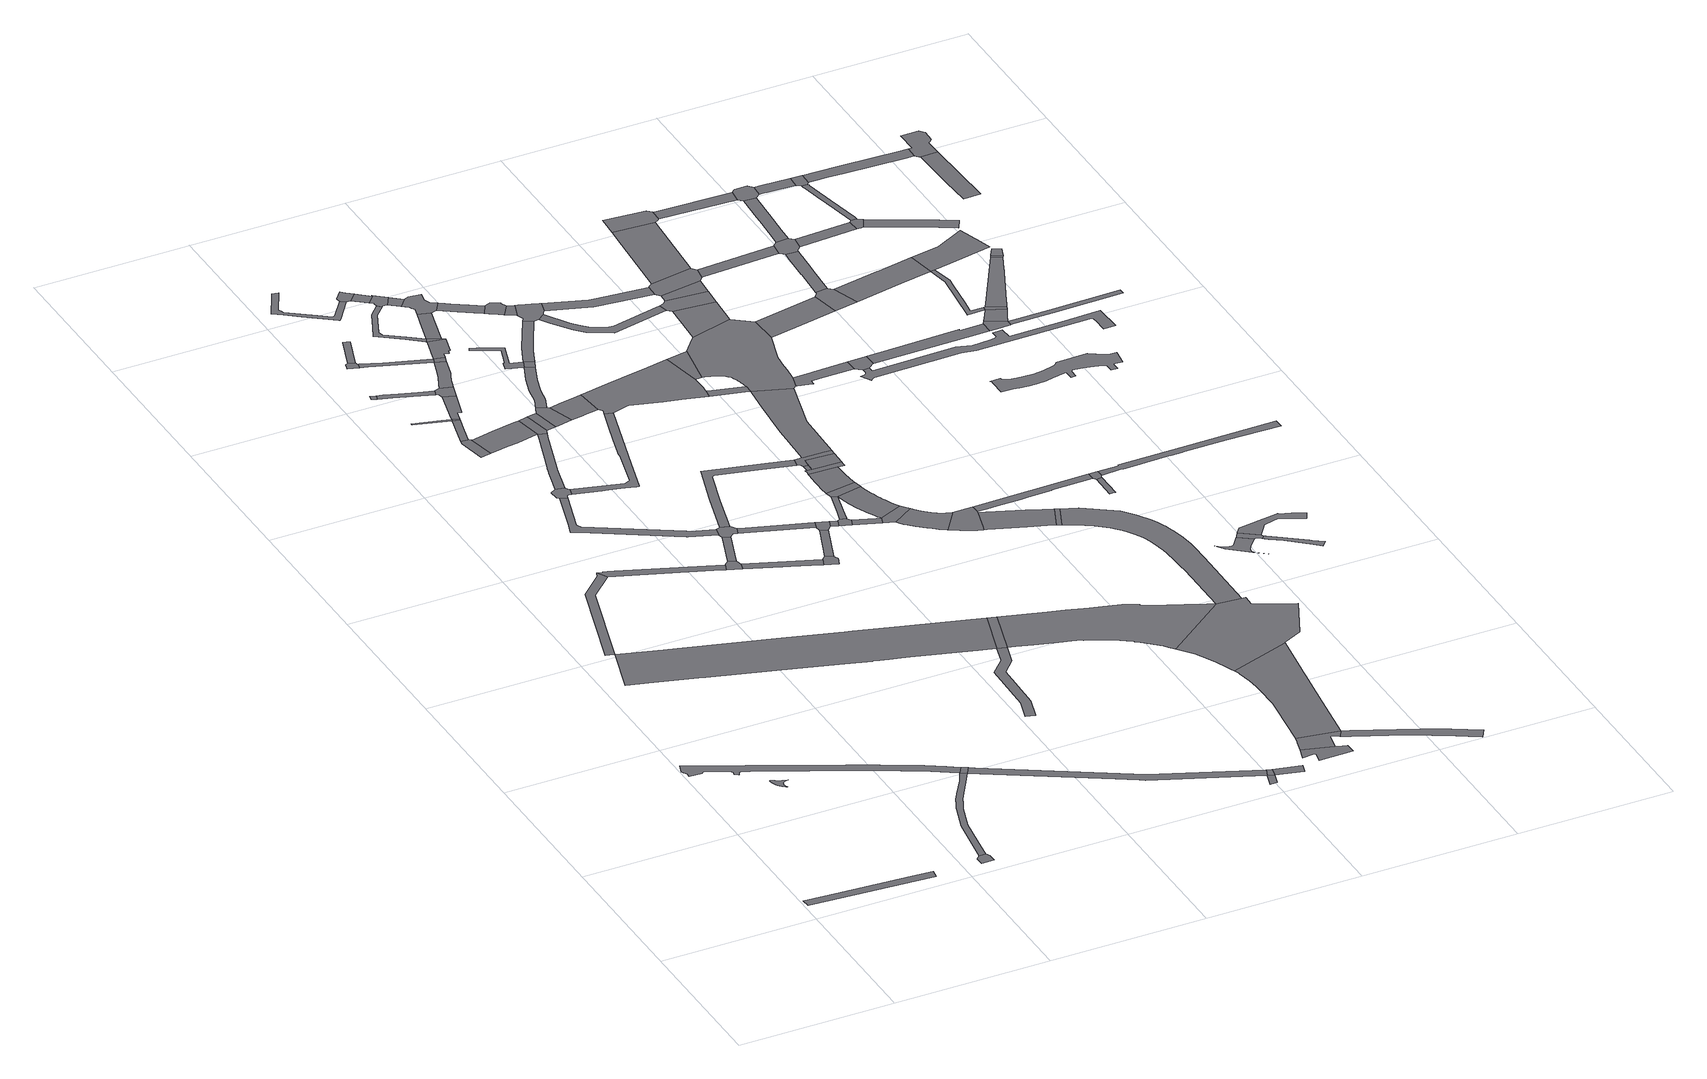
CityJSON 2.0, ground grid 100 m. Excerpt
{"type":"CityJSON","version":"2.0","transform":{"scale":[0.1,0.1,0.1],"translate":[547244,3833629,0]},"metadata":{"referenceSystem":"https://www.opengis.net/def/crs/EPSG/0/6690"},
"CityObjects":{
"road1":{"type":"Road","attributes":{"RoadStructureAttribute.sectionType":"1"},"geometry":[{"type":"MultiSurface","lod":"1","boundaries":[[[0,1,2,3,4,5]]]}]},
"road2":{"type":"Road","geometry":[{"type":"MultiSurface","lod":"1","boundaries":[[[6,7,8,9,10,11,12,13,14,15,16,17,18,19,20,21,22,23,24,25,26,27,28,29,30,31,32,33]]]}]},
"road3":{"type":"Road","attributes":{"RoadStructureAttribute.sectionType":"1"},"geometry":[{"type":"MultiSurface","lod":"1","boundaries":[[[34,35,36,37,38,39,40,41,42,43,44,45,46,47,48,49,50,51,52,53,54,55,56,57,58,59,60,61,62,63,64,65,66,67,68,69,70,71,72]]]}]},
"road4":{"type":"Road","geometry":[{"type":"MultiSurface","lod":"1","boundaries":[[[73,74,75,76,77,78]]]}]},
"road5":{"type":"Road","attributes":{"RoadStructureAttribute.sectionType":"7"},"geometry":[{"type":"MultiSurface","lod":"1","boundaries":[[[79,80,81,82,83,84,85]]]}]},
"road6":{"type":"Road","attributes":{"RoadStructureAttribute.sectionType":"1"},"geometry":[{"type":"MultiSurface","lod":"1","boundaries":[[[71,86,87,88,89,90,91,92,93,94,95,96,73,78,97,98,99,100,101,102,103,104,105]]]}]},
"road7":{"type":"Road","geometry":[{"type":"MultiSurface","lod":"1","boundaries":[[[106,72,71,105,107]]]}]},
"road8":{"type":"Road","attributes":{"RoadStructureAttribute.sectionType":"1"},"geometry":[{"type":"MultiSurface","lod":"1","boundaries":[[[108,109,110,111,112,113,114,115,79,85]]]}]},
"road9":{"type":"Road","attributes":{"function":"3","RoadStructureAttribute.sectionType":"1"},"geometry":[{"type":"MultiSurface","lod":"1","boundaries":[[[116,117,118,119,120,121,122,123,83,124,125,126,127,128,129,130,131,132,133,134,135,136,137,138,139,140,141,142,143,144]]]}]},
"road10":{"type":"Road","geometry":[{"type":"MultiSurface","lod":"1","boundaries":[[[145,146,147,148]]]}]},
"road11":{"type":"Road","geometry":[{"type":"MultiSurface","lod":"1","boundaries":[[[149,150,151,152,153,154,155]]]}]},
"road12":{"type":"Road","geometry":[{"type":"MultiSurface","lod":"1","boundaries":[[[156,157,158,159,160,161]]]}]},
"road13":{"type":"Road","geometry":[{"type":"MultiSurface","lod":"1","boundaries":[[[162,163,164,165,166,167,168,169,170,171,172,173,174,175,176,177]]]}]},
"road14":{"type":"Road","attributes":{"RoadStructureAttribute.sectionType":"1"},"geometry":[{"type":"MultiSurface","lod":"1","boundaries":[[[160,178,179,149,155,180,181,182]]]}]},
"road15":{"type":"Road","geometry":[{"type":"MultiSurface","lod":"1","boundaries":[[[183,184,185,186,187,188]]]}]},
"road16":{"type":"Road","attributes":{"RoadStructureAttribute.sectionType":"1"},"geometry":[{"type":"MultiSurface","lod":"1","boundaries":[[[189,190,191,148,147,192,193,194,195]]]}]},
"road17":{"type":"Road","geometry":[{"type":"MultiSurface","lod":"1","boundaries":[[[161,160,182,196]]]}]},
"road18":{"type":"Road","attributes":{"RoadStructureAttribute.sectionType":"1"},"geometry":[{"type":"MultiSurface","lod":"1","boundaries":[[[167,197,198,199,200,201,202,203,204,205,206,207,208,209,210,211,212,168]]]}]},
"road19":{"type":"Road","geometry":[{"type":"MultiSurface","lod":"1","boundaries":[[[213,214,215,183,188]]]}]},
"road20":{"type":"Road","attributes":{"RoadStructureAttribute.sectionType":"1"},"geometry":[{"type":"MultiSurface","lod":"1","boundaries":[[[216,217,218,153,152,219,220,221,222,223]]]}]},
"road21":{"type":"Road","attributes":{"RoadStructureAttribute.sectionType":"1"},"geometry":[{"type":"MultiSurface","lod":"1","boundaries":[[[224,225,226,227,161,196,228,229,230]]]}]},
"road22":{"type":"Road","geometry":[{"type":"MultiSurface","lod":"1","boundaries":[[[231,111,110,232,233,234]]]}]},
"road23":{"type":"Road","attributes":{"RoadStructureAttribute.sectionType":"1"},"geometry":[{"type":"MultiSurface","lod":"1","boundaries":[[[223,235,236,237,238,239,240,162,177,241,242,243,244,245]]]}]},
"road24":{"type":"Road","geometry":[{"type":"MultiSurface","lod":"1","boundaries":[[[246,195,194,247,224,230,248]]]}]},
"road25":{"type":"Road","attributes":{"RoadStructureAttribute.sectionType":"1"},"geometry":[{"type":"MultiSurface","lod":"1","boundaries":[[[249,250,187,186,251,252,253]]]}]},
"road26":{"type":"Road","attributes":{"RoadStructureAttribute.sectionType":"1"},"geometry":[{"type":"MultiSurface","lod":"1","boundaries":[[[254,255,107,105,256,257,258,259,260,261]]]}]},
"road27":{"type":"Road","attributes":{"RoadStructureAttribute.sectionType":"6"},"geometry":[{"type":"MultiSurface","lod":"1","boundaries":[[[262,231,234,263]]]}]},
"road28":{"type":"Road","attributes":{"RoadStructureAttribute.sectionType":"1"},"geometry":[{"type":"MultiSurface","lod":"1","boundaries":[[[264,265,266,267,268,269,270,271,272,273,274,275,276,277,278,279,280,281,282,283,284,285]]]}]},
"road29":{"type":"Road","attributes":{"RoadStructureAttribute.sectionType":"1"},"geometry":[{"type":"MultiSurface","lod":"1","boundaries":[[[252,286,287,288,289,290,246,248,291,292,293,294,295,296,297]]]}]},
"road30":{"type":"Road","geometry":[{"type":"MultiSurface","lod":"1","boundaries":[[[298,216,223,245,299,300]]]}]},
"road31":{"type":"Road","attributes":{"RoadStructureAttribute.sectionType":"1"},"geometry":[{"type":"MultiSurface","lod":"1","boundaries":[[[301,302,303,233,232,304,305,306,307,308]]]}]},
"road32":{"type":"Road","attributes":{"RoadStructureAttribute.sectionType":"1"},"geometry":[{"type":"MultiSurface","lod":"1","boundaries":[[[309,310,311,312,313,314,315,174,173,316,317,318,319,320,321,322,323,324]]]}]},
"road33":{"type":"Road","geometry":[{"type":"MultiSurface","lod":"1","boundaries":[[[325,326,206,205,262,263,327,328,329,330,331,332]]]}]},
"road34":{"type":"Road","attributes":{"RoadStructureAttribute.sectionType":"1"},"geometry":[{"type":"MultiSurface","lod":"1","boundaries":[[[333,334,298,300,335]]]}]},
"road35":{"type":"Road","geometry":[{"type":"MultiSurface","lod":"1","boundaries":[[[253,252,297,336]]]}]},
"road36":{"type":"Road","attributes":{"RoadStructureAttribute.sectionType":"1"},"geometry":[{"type":"MultiSurface","lod":"1","boundaries":[[[337,338,339,340,341,342,343,344,345,346,347,348,349]]]}]},
"road37":{"type":"Road","attributes":{"RoadStructureAttribute.sectionType":"1"},"geometry":[{"type":"MultiSurface","lod":"1","boundaries":[[[143,350,351,352,353,354,355,356,357,358]]]}]},
"road38":{"type":"Road","geometry":[{"type":"MultiSurface","lod":"1","boundaries":[[[359,333,335,360,361,362,363]]]}]},
"road39":{"type":"Road","geometry":[{"type":"MultiSurface","lod":"1","boundaries":[[[364,365,366,367,275,274,368,369,370]]]}]},
"road40":{"type":"Road","attributes":{"RoadStructureAttribute.sectionType":"1"},"geometry":[{"type":"MultiSurface","lod":"1","boundaries":[[[371,372,373,374,253,336,375,376,377,378,379]]]}]},
"road41":{"type":"Road","attributes":{"RoadStructureAttribute.sectionType":"1"},"geometry":[{"type":"MultiSurface","lod":"1","boundaries":[[[370,369,380,381]]]}]},
"road42":{"type":"Road","attributes":{"RoadStructureAttribute.sectionType":"1"},"geometry":[{"type":"MultiSurface","lod":"1","boundaries":[[[343,342,382,371,379,383]]]}]},
"road43":{"type":"Road","geometry":[{"type":"MultiSurface","lod":"1","boundaries":[[[384,308,307,385,386,387]]]}]},
"road44":{"type":"Road","attributes":{"RoadStructureAttribute.sectionType":"1"},"geometry":[{"type":"MultiSurface","lod":"1","boundaries":[[[388,329,328,389,390,391]]]}]},
"road45":{"type":"Road","geometry":[{"type":"MultiSurface","lod":"1","boundaries":[[[392,393,381,380,394,395,396,337,349,397,398,399]]]}]},
"road46":{"type":"Road","attributes":{"RoadStructureAttribute.sectionType":"1"},"geometry":[{"type":"MultiSurface","lod":"1","boundaries":[[[400,401,402,403,359,363,404,405,406,407,408,409]]]}]},
"road47":{"type":"Road","attributes":{"RoadStructureAttribute.sectionType":"1"},"geometry":[{"type":"MultiSurface","lod":"1","boundaries":[[[410,411,343,383,412,413]]]}]},
"road48":{"type":"Road","geometry":[{"type":"MultiSurface","lod":"1","boundaries":[[[414,415,416,362,361,417,418,419,420]]]}]},
"road49":{"type":"Road","attributes":{"RoadStructureAttribute.sectionType":"1"},"geometry":[{"type":"MultiSurface","lod":"1","boundaries":[[[399,398,421,422,423]]]}]},
"road50":{"type":"Road","attributes":{"RoadStructureAttribute.sectionType":"1"},"geometry":[{"type":"MultiSurface","lod":"1","boundaries":[[[424,425,426,427,428,429,430,431,432,400,433]]]}]},
"road51":{"type":"Road","attributes":{"RoadStructureAttribute.sectionType":"6"},"geometry":[{"type":"MultiSurface","lod":"1","boundaries":[[[434,384,387,435]]]}]},
"road52":{"type":"Road","geometry":[{"type":"MultiSurface","lod":"1","boundaries":[[[436,437,423,422,438,439,440,441,410,413,442,443,444,445,446,447,448,449,450]]]}]},
"road53":{"type":"Road","geometry":[{"type":"MultiSurface","lod":"1","boundaries":[[[144,143,358,451]]]}]},
"road54":{"type":"Road","geometry":[{"type":"MultiSurface","lod":"1","boundaries":[[[433,400,409,452]]]}]},
"road55":{"type":"Road","attributes":{"RoadStructureAttribute.sectionType":"1"},"geometry":[{"type":"MultiSurface","lod":"1","boundaries":[[[453,454,455,456,457,458,459,325,332,460,461,462,463,464,465]]]}]},
"road56":{"type":"Road","geometry":[{"type":"MultiSurface","lod":"1","boundaries":[[[391,390,434,435,466,467]]]}]},
"road57":{"type":"Road","attributes":{"RoadStructureAttribute.sectionType":"1"},"geometry":[{"type":"MultiSurface","lod":"1","boundaries":[[[260,468,469,470,471,472]]]}]},
"road58":{"type":"Road","attributes":{"RoadStructureAttribute.sectionType":"1"},"geometry":[{"type":"MultiSurface","lod":"1","boundaries":[[[467,466,473,474]]]}]},
"road59":{"type":"Road","geometry":[{"type":"MultiSurface","lod":"1","boundaries":[[[475,261,260,472,476]]]}]},
"road60":{"type":"Road","attributes":{"RoadStructureAttribute.sectionType":"1"},"geometry":[{"type":"MultiSurface","lod":"1","boundaries":[[[477,478,479,480,445,444,481,482,483,484,485]]]}]},
"road61":{"type":"Road","geometry":[{"type":"MultiSurface","lod":"1","boundaries":[[[486,474,473,487,488,489,490]]]}]},
"road62":{"type":"Road","attributes":{"RoadStructureAttribute.sectionType":"1"},"geometry":[{"type":"MultiSurface","lod":"1","boundaries":[[[491,492,493,433,452,494,495,496,497,498]]]}]},
"road63":{"type":"Road","attributes":{"RoadStructureAttribute.sectionType":"1"},"geometry":[{"type":"MultiSurface","lod":"1","boundaries":[[[476,472,499,500]]]}]},
"road64":{"type":"Road","attributes":{"RoadStructureAttribute.sectionType":"1"},"geometry":[{"type":"MultiSurface","lod":"1","boundaries":[[[501,502,486,490,503,504]]]}]},
"road65":{"type":"Road","geometry":[{"type":"MultiSurface","lod":"1","boundaries":[[[505,506,507,485,484,508,509,510,511,512,513,514]]]}]},
"road66":{"type":"Road","attributes":{"RoadStructureAttribute.sectionType":"1"},"geometry":[{"type":"MultiSurface","lod":"1","boundaries":[[[515,488,487,516,517]]]}]},
"road67":{"type":"Road","attributes":{"RoadStructureAttribute.sectionType":"1"},"geometry":[{"type":"MultiSurface","lod":"1","boundaries":[[[518,519,520,521,414,420,522,523,524,309,324,525,526,527,528,529,530,531,532,533,534,535,536]]]}]},
"road68":{"type":"Road","attributes":{"RoadStructureAttribute.sectionType":"1"},"geometry":[{"type":"MultiSurface","lod":"1","boundaries":[[[512,511,537,538]]]}]},
"road69":{"type":"Road","geometry":[{"type":"MultiSurface","lod":"1","boundaries":[[[539,540,541,501,504,542,543]]]}]},
"road70":{"type":"Road","geometry":[{"type":"MultiSurface","lod":"1","boundaries":[[[544,545,546,547,548,538,537,549,491,498,550,551,552,553,554]]]}]},
"road71":{"type":"Road","geometry":[{"type":"MultiSurface","lod":"1","boundaries":[[[555,556,557,558,559]]]}]},
"road72":{"type":"Road","attributes":{"function":"3","RoadStructureAttribute.sectionType":"7"},"geometry":[{"type":"MultiSurface","lod":"1","boundaries":[[[560,561,562,563,564,565,566,567,568,543,542,569,570,571,572,573,574,575,576,577,578,579,580,517,581]]]}]},
"road73":{"type":"Road","geometry":[{"type":"MultiSurface","lod":"1","boundaries":[[[582,583,584,585,586,587,541,540,588,589,590,591,592,593]]]}]},
"road74":{"type":"Road","geometry":[{"type":"MultiSurface","lod":"1","boundaries":[[[594,595,581,517,516,596,597]]]}]},
"road75":{"type":"Road","geometry":[{"type":"MultiSurface","lod":"1","boundaries":[[[557,598,599,600,601,582,593,602,603,604,605,606,558]]]}]},
"road76":{"type":"Road","geometry":[{"type":"MultiSurface","lod":"1","boundaries":[[[607,608,609,610,611,612,613,614,615,616,617,618]]]}]},
"road77":{"type":"Road","attributes":{"RoadStructureAttribute.sectionType":"1"},"geometry":[{"type":"MultiSurface","lod":"1","boundaries":[[[619,620,465,464,621,622,623,624,555,559,625,626,627,628,629,630]]]}]},
"road78":{"type":"Road","geometry":[{"type":"MultiSurface","lod":"1","boundaries":[[[626,631,606,605,627]]]}]},
"road79":{"type":"Road","attributes":{"function":"3","RoadStructureAttribute.sectionType":"1"},"geometry":[{"type":"MultiSurface","lod":"1","boundaries":[[[632,633,634,635,636,637,638,639,640,641,642,643,644,645,451,358,646,647,648,649,650,651,652,653,654,655,656,657,658,659,660,661,662,663,664,665,666,667]]]}]},
"road80":{"type":"Road","geometry":[{"type":"MultiSurface","lod":"1","boundaries":[[[668,669,670,671,672,673,674,675,597,596,676,677,678,679,680,681,682,683,684,685]]]}]},
"road81":{"type":"Road","geometry":[{"type":"MultiSurface","lod":"1","boundaries":[[[686,687,688,689,607,618,690,691,692,693,694]]]}]},
"road82":{"type":"Road","geometry":[{"type":"MultiSurface","lod":"1","boundaries":[[[695,696,531,530,697,698,699]]]}]},
"road83":{"type":"Road","attributes":{"RoadStructureAttribute.sectionType":"1"},"geometry":[{"type":"MultiSurface","lod":"1","boundaries":[[[700,518,536,701,702]]]}]},
"road84":{"type":"Road","attributes":{"RoadStructureAttribute.sectionType":"1"},"geometry":[{"type":"MultiSurface","lod":"1","boundaries":[[[703,704,705,706,707,708,551,550,709,710,711,712,713,714,715]]]}]},
"road85":{"type":"Road","geometry":[{"type":"MultiSurface","lod":"1","boundaries":[[[716,685,684,717,718,719,720,721,722,723,724,725,726,727]]]}]},
"road86":{"type":"Road","attributes":{"function":"3"},"geometry":[{"type":"MultiSurface","lod":"1","boundaries":[[[698,728,729,730,731,732,733,734,630,629,628,735,736]]]}]},
"road87":{"type":"Road","attributes":{"RoadStructureAttribute.sectionType":"1"},"geometry":[{"type":"MultiSurface","lod":"1","boundaries":[[[737,738,554,553,739,740,741,742]]]}]},
"road88":{"type":"Road","attributes":{"function":"3"},"geometry":[{"type":"MultiSurface","lod":"1","boundaries":[[[743,744,745,746,747,748,749,750,751,752,753,754,755,756,757,758,686,694]]]}]},
"road89":{"type":"Road","geometry":[{"type":"MultiSurface","lod":"1","boundaries":[[[759,760,761,700,702,762,763,764,765,766,767,768,769,770,771,772,773,774,775,776,777,778,779,780,781,782,783,784,785,786,699,698,736,787,788,789,790,791,792,793,794,795,796]]]}]},
"road90":{"type":"Road","attributes":{"function":"3","RoadStructureAttribute.sectionType":"7"},"geometry":[{"type":"MultiSurface","lod":"1","boundaries":[[[797,798,799,800,726,725,724,801,802,803,804,805]]]}]},
"road91":{"type":"Road","attributes":{"RoadStructureAttribute.sectionType":"1"},"geometry":[{"type":"MultiSurface","lod":"1","boundaries":[[[806,807,808,809,810,811,694,693,812,813,814,815,816,817,818]]]}]},
"road92":{"type":"Road","geometry":[{"type":"MultiSurface","lod":"1","boundaries":[[[667,666,819,820,821,822,823,824,825,749,748,826,827,828,829,830,831,832,833,834,835,836]]]}]},
"road93":{"type":"Road","attributes":{"function":"3","RoadStructureAttribute.sectionType":"1"},"geometry":[{"type":"MultiSurface","lod":"1","boundaries":[[[837,760,759,838]]]}]},
"road94":{"type":"Road","attributes":{"function":"3","RoadStructureAttribute.sectionType":"7"},"geometry":[{"type":"MultiSurface","lod":"1","boundaries":[[[805,804,839,840]]]}]},
"road95":{"type":"Road","geometry":[{"type":"MultiSurface","lod":"1","boundaries":[[[841,842,843,844,715,714,845,846,837,838,847]]]}]},
"road96":{"type":"Road","attributes":{"RoadStructureAttribute.sectionType":"1"},"geometry":[{"type":"MultiSurface","lod":"1","boundaries":[[[848,849,850,851,789,788,852,853,854,855,856,857,858]]]}]},
"road97":{"type":"Road","attributes":{"RoadStructureAttribute.sectionType":"1"},"geometry":[{"type":"MultiSurface","lod":"1","boundaries":[[[859,860,861,716,727,862,863,864,865,866,867,868]]]}]},
"road98":{"type":"Road","attributes":{"function":"3","RoadStructureAttribute.sectionType":"1"},"geometry":[{"type":"MultiSurface","lod":"1","boundaries":[[[869,870,841,847]]]}]},
"road99":{"type":"Road","attributes":{"function":"3","RoadStructureAttribute.sectionType":"7"},"geometry":[{"type":"MultiSurface","lod":"1","boundaries":[[[871,872,873,874,875,876,877,878,879,880,881,882,883,884,885,886,887,888,840,839,889,890,891,892,893,894,895,896,897,898,899,900,901,902,903,904,905,906,907,908,909,910,911,912,667,836]]]}]},
"road100":{"type":"Road","geometry":[{"type":"MultiSurface","lod":"1","boundaries":[[[913,914,915,916,917,742,741,870,869,918,919]]]}]},
"road101":{"type":"Road","attributes":{"function":"3","RoadStructureAttribute.sectionType":"1"},"geometry":[{"type":"MultiSurface","lod":"1","boundaries":[[[920,921,915,914,922]]]}]},
"road102":{"type":"Road","geometry":[{"type":"MultiSurface","lod":"1","boundaries":[[[923,848,858,924,925,926]]]}]},
"road103":{"type":"Road","attributes":{"RoadStructureAttribute.sectionType":"1"},"geometry":[{"type":"MultiSurface","lod":"1","boundaries":[[[927,796,795,928,929,930]]]}]},
"road104":{"type":"Road","geometry":[{"type":"MultiSurface","lod":"1","boundaries":[[[931,920,922,932,933,934,935,936,937]]]}]},
"road105":{"type":"Road","geometry":[{"type":"MultiSurface","lod":"1","boundaries":[[[938,939,940,941,942]]]}]},
"road106":{"type":"Road","geometry":[{"type":"MultiSurface","lod":"1","boundaries":[[[943,944,945,861,860,859,868,946,942,941,947,948]]]}]},
"road107":{"type":"Road","attributes":{"RoadStructureAttribute.sectionType":"1"},"geometry":[{"type":"MultiSurface","lod":"1","boundaries":[[[949,919,918,950,951]]]}]},
"road108":{"type":"Road","geometry":[{"type":"MultiSurface","lod":"1","boundaries":[[[952,953,954,955,956,957,958,959,960,961,962,963,964,965]]]}]},
"road109":{"type":"Road","geometry":[{"type":"MultiSurface","lod":"1","boundaries":[[[966,967,952,965,968,969,970,971,972,973,974]]]}]},
"road110":{"type":"Road","geometry":[{"type":"MultiSurface","lod":"1","boundaries":[[[975,976,977,927,930,978,979]]]}]},
"road111":{"type":"Road","attributes":{"RoadStructureAttribute.sectionType":"1"},"geometry":[{"type":"MultiSurface","lod":"1","boundaries":[[[980,981,982,983,923,926,984,985,986,987,988]]]}]},
"road112":{"type":"Road","attributes":{"RoadStructureAttribute.sectionType":"1"},"geometry":[{"type":"MultiSurface","lod":"1","boundaries":[[[989,990,991,992,993,994,995,996,997,998,976,975]]]}]},
"road113":{"type":"Road","attributes":{"RoadStructureAttribute.sectionType":"1"},"geometry":[{"type":"MultiSurface","lod":"1","boundaries":[[[935,934,999,1000]]]}]},
"road114":{"type":"Road","attributes":{"RoadStructureAttribute.sectionType":"1"},"geometry":[{"type":"MultiSurface","lod":"1","boundaries":[[[1001,1002,1003,972,971,1004,1005,1006,1007,1008,1009,1010]]]}]},
"road115":{"type":"Road","geometry":[{"type":"MultiSurface","lod":"1","boundaries":[[[1011,1012,949,951,1013,994,993,1014,1015,1016,1017]]]}]},
"road116":{"type":"Road","attributes":{"RoadStructureAttribute.sectionType":"1"},"geometry":[{"type":"MultiSurface","lod":"1","boundaries":[[[1018,1019,1020,1021,1022,1023,1024,1025,966,974,1026,1027,1028,1029,1030,1031,1032]]]}]},
"road117":{"type":"Road","attributes":{"RoadStructureAttribute.sectionType":"1"},"geometry":[{"type":"MultiSurface","lod":"1","boundaries":[[[1033,1034,1035,1036,1037,1038,1039,1040,1041,1042,1043,1044,925,924,1045,1046,1047,1048,1049,1050,1051,1052,1053,1054,1055,1056,1057,1058,1059,1060,1061,1062]]]}]},
"road118":{"type":"Road","attributes":{"RoadStructureAttribute.sectionType":"1"},"geometry":[{"type":"MultiSurface","lod":"1","boundaries":[[[1063,1064,1065,1066,1067,1068,1069,1070,1012,1011,1071,1072,1073,1074]]]}]},
"road119":{"type":"Road","attributes":{"RoadStructureAttribute.sectionType":"1"},"geometry":[{"type":"MultiSurface","lod":"1","boundaries":[[[1075,1076,1077,979,978,1078,1079]]]}]},
"road120":{"type":"Road","attributes":{"RoadStructureAttribute.sectionType":"1"},"geometry":[{"type":"MultiSurface","lod":"1","boundaries":[[[1080,1081,1082,1083,945,944,943,948,1084,1085,1086,1087,1088,1089,1090,1091,1092,1093,1094]]]}]},
"road121":{"type":"Road","attributes":{"RoadStructureAttribute.sectionType":"1"},"geometry":[{"type":"MultiSurface","lod":"1","boundaries":[[[1095,1096,1097,1098,1099,1100,1101,1102,1103,1104,1105,1106,1107,1108,1109,1110,1111,1112,1113,1114,1115,1116,1117,1118,1119,1120,1121,1122,1123,1124,1125,1126,1127,1128,1129,1130,1131,1132,1133,1134,1135,1136,1137,1138,1139]]]}]},
"road122":{"type":"Road","geometry":[{"type":"MultiSurface","lod":"1","boundaries":[[[1140,1141,1000,999,1063,1074,1142,1143,1144,1145,1146]]]}]},
"road123":{"type":"Road","attributes":{"RoadStructureAttribute.sectionType":"1"},"geometry":[{"type":"MultiSurface","lod":"1","boundaries":[[[1147,1017,1016,1148]]]}]},
"road124":{"type":"Road","geometry":[{"type":"MultiSurface","lod":"1","boundaries":[[[1149,988,987,1150,1151,1152,1153,1154]]]}]},
"road125":{"type":"Road","attributes":{"RoadStructureAttribute.sectionType":"1"},"geometry":[{"type":"MultiSurface","lod":"1","boundaries":[[[1155,1156,1157,1149,1154,1158,1159]]]}]},
"road126":{"type":"Road","attributes":{"RoadStructureAttribute.sectionType":"1"},"geometry":[{"type":"MultiSurface","lod":"1","boundaries":[[[1160,1161,1162,1163,1164,1079,1165,1166,1167,1168,1169,1170]]]}]},
"road127":{"type":"Road","attributes":{"RoadStructureAttribute.sectionType":"1"},"geometry":[{"type":"MultiSurface","lod":"1","boundaries":[[[1171,1145,1144,1172,1173,1174,1175]]]}]},
"road128":{"type":"Road","geometry":[{"type":"MultiSurface","lod":"1","boundaries":[[[1176,1170,1169,1155,1159,1177]]]}]},
"road129":{"type":"Road","geometry":[{"type":"MultiSurface","lod":"1","boundaries":[[[1178,1179,1147,1148,1180,1181,1182,1183,1184]]]}]},
"road130":{"type":"Road","attributes":{"RoadStructureAttribute.sectionType":"1"},"geometry":[{"type":"MultiSurface","lod":"1","boundaries":[[[1185,1186,1187,1188,1189,1178,1184,1190,1191,1192,1193,1194]]]}]},
"road131":{"type":"Road","geometry":[{"type":"MultiSurface","lod":"1","boundaries":[[[1175,1174,1185,1194,1195,1196]]]}]},
"road132":{"type":"Road","attributes":{"RoadStructureAttribute.sectionType":"1"},"geometry":[{"type":"MultiSurface","lod":"1","boundaries":[[[1197,1198,1199,1200,1176,1177,1201,1202,1203,1204,1205,1206,1207,1208,1209]]]}]},
"road133":{"type":"Road","geometry":[{"type":"MultiSurface","lod":"1","boundaries":[[[1210,1211,1212,1075,1079,1164,1213,1214,1215]]]}]},
"road134":{"type":"Road","attributes":{"RoadStructureAttribute.sectionType":"1"},"geometry":[{"type":"MultiSurface","lod":"1","boundaries":[[[1216,1182,1181,1217,1218,1219]]]}]},
"road135":{"type":"Road","attributes":{"RoadStructureAttribute.sectionType":"1"},"geometry":[{"type":"MultiSurface","lod":"1","boundaries":[[[1220,1221,1154,1153,1222,1223]]]}]},
"road136":{"type":"Road","geometry":[{"type":"MultiSurface","lod":"1","boundaries":[[[1224,1197,1209,1225]]]}]},
"road137":{"type":"Road","geometry":[{"type":"MultiSurface","lod":"1","boundaries":[[[1226,1224,1225,1227]]]}]},
"road138":{"type":"Road","attributes":{"RoadStructureAttribute.sectionType":"1"},"geometry":[{"type":"MultiSurface","lod":"1","boundaries":[[[1228,1229,1230,1231,1196,1195,1232,1233,1234,1235,1236,1237,1238,1239,1240]]]}]},
"road139":{"type":"Road","attributes":{"RoadStructureAttribute.sectionType":"1"},"geometry":[{"type":"MultiSurface","lod":"1","boundaries":[[[1241,1242,1243,1244,1245,1246,1247]]]}]},
"road140":{"type":"Road","geometry":[{"type":"MultiSurface","lod":"1","boundaries":[[[1248,1249,1240,1239,1250,1251,1241,1247,1252,1253,1254,1255,1256,1257,1258,1259]]]}]}
},
"vertices":[
[698,158,0],[252,188,0],[21,204,0],[24,148,0],[818,96,0],[826,150,0],
[480,1332,0],[476,1339,0],[475,1347,0],[475,1355,0],[476,1363,0],[479,1370,0],[484,1376,0],[489,1382,0],[496,1386,0],[503,1389,0],[511,1390,0],[519,1390,0],[488,1400,0],[466,1408,0],[447,1419,0],[433,1428,0],[424,1432,0],[421,1430,0],[420,1423,0],[420,1414,0],[423,1402,0],[434,1373,0],[440,1363,0],[448,1354,0],[457,1344,0],[467,1337,0],[476,1330,0],[484,1325,0],
[1393,1111,0],[1287,1177,0],[1218,1214,0],[1059,1295,0],[890,1383,0],[451,1600,0],[373,1638,0],[122,1756,0],[61,1787,0],[31,1800,0],[9,1743,0],[19,1727,0],[19,1726,0],[31,1707,0],[29,1679,0],[110,1673,0],[113,1677,0],[126,1686,0],[263,1621,0],[270,1613,0],[272,1602,0],[271,1590,0],[269,1579,0],[293,1564,0],[305,1585,0],[325,1591,0],[330,1588,0],[367,1570,0],[629,1444,0],[675,1422,0],[742,1390,0],[743,1389,0],[812,1356,0],[825,1350,0],[930,1295,0],[1143,1184,0],[1247,1129,0],[1431,1013,0],[1465,1066,0],
[1137,178,0],[1113,155,0],[1114,99,0],[1195,101,0],[1194,156,0],[1177,178,0],
[526,3846,0],[513,3812,0],[364,3670,0],[176,3044,0],[230,3027,0],[412,3638,0],[564,3782,0],
[1416,982,0],[1394,939,0],[1318,823,0],[1296,790,0],[1292,784,0],[1287,774,0],[1262,723,0],[1246,689,0],[1242,678,0],[1189,510,0],[1150,261,0],[1189,255,0],[1189,256,0],[1226,500,0],[1279,665,0],[1285,678,0],[1307,723,0],[1324,760,0],[1451,963,0],[1469,991,0],
[1483,1054,0],[1501,1043,0],
[955,3634,0],[1183,3549,0],[1203,3542,0],[1222,3592,0],[628,3820,0],[590,3832,0],[561,3839,0],[559,3833,0],
[1882,2542,0],[1826,2558,0],[1561,2636,0],[1516,2648,0],[1192,2743,0],[582,2921,0],[503,2944,0],[294,3007,0],[229,3022,0],[135,2707,0],[216,2684,0],[268,2669,0],[546,2586,0],[586,2574,0],[1098,2424,0],[1362,2344,0],[1520,2298,0],[1523,2298,0],[1554,2291,0],[1557,2291,0],[1559,2290,0],[1614,2274,0],[1679,2255,0],[1730,2240,0],[1906,2188,0],[1933,2181,0],[2111,2129,0],[2215,2099,0],[2309,2416,0],
[206,6107,0],[197,6071,0],[228,6059,0],[241,6095,0],
[457,5443,0],[450,5415,0],[485,5237,0],[552,5250,0],[517,5427,0],[515,5429,0],[503,5438,0],
[459,5691,0],[288,5739,0],[287,5732,0],[286,5724,0],[511,5660,0],[514,5673,0],
[711,4744,0],[697,4737,0],[687,4731,0],[674,4723,0],[678,4662,0],[691,4648,0],[735,4635,0],[739,4649,0],[740,4651,0],[744,4657,0],[756,4659,0],[773,4655,0],[786,4707,0],[777,4719,0],[776,4721,0],[766,4734,0],
[495,5596,0],[489,5570,0],[527,5538,0],[534,5564,0],[555,5649,0],
[248,6473,0],[233,6465,0],[220,6426,0],[291,6402,0],[297,6441,0],[291,6460,0],
[472,6018,0],[364,6054,0],[279,6083,0],[314,6030,0],[428,5992,0],[551,5950,0],[564,5988,0],
[558,5662,0],
[607,4367,0],[606,4364,0],[588,4305,0],[586,4298,0],[590,4296,0],[627,4274,0],[1160,3956,0],[1166,3954,0],[1333,3894,0],[1345,3949,0],[1197,4001,0],[1188,4005,0],[1180,4009,0],[1183,4013,0],[662,4324,0],[651,4356,0],
[366,6673,0],[346,6681,0],[324,6688,0],
[852,5491,0],[819,5484,0],[664,5455,0],[604,5260,0],[672,5273,0],[741,5285,0],[871,5310,0],[886,5313,0],
[573,5913,0],[564,5874,0],[543,5789,0],[518,5686,0],[573,5721,0],[599,5716,0],[651,5889,0],
[1251,3617,0],[1294,3508,0],[1308,3561,0],[1300,3602,0],
[869,5263,0],[774,4974,0],[769,4959,0],[763,4940,0],[757,4918,0],[749,4890,0],[818,4929,0],[821,4938,0],[824,4947,0],[925,5263,0],[937,5294,0],
[598,6003,0],[563,5946,0],[678,5979,0],
[434,6388,0],[304,6439,0],[337,6387,0],[698,6260,0],[710,6297,0],
[2381,520,0],[1532,1024,0],[1533,953,0],[2202,554,0],[2321,483,0],[2350,466,0],[2996,198,0],[3016,254,0],
[1338,3859,0],[1386,3843,0],
[192,7329,0],[170,7285,0],[98,7148,0],[94,7142,0],[97,7140,0],[152,7099,0],[236,7036,0],[411,6903,0],[416,6900,0],[421,6908,0],[533,7061,0],[504,7082,0],[409,6956,0],[408,6956,0],[400,6955,0],[391,6953,0],[320,7007,0],[162,7125,0],[158,7136,0],[149,7162,0],[226,7311,0],[230,7320,0],
[687,6225,0],[663,6153,0],[645,6109,0],[614,6039,0],[601,6009,0],[689,6015,0],[694,6034,0],[700,6048,0],[720,6094,0],[728,6113,0],[733,6130,0],[765,6241,0],
[914,5503,0],[942,5310,0],[948,5325,0],
[1655,3427,0],[1604,3446,0],[1508,3482,0],[1508,3423,0],[1551,3409,0],[1715,3345,0],[1727,3340,0],[1747,3392,0],
[1323,5333,0],[1283,5197,0],[1242,5059,0],[1201,4906,0],[1204,4904,0],[1136,4638,0],[1099,4623,0],[947,4611,0],[984,4601,0],[1029,4589,0],[1077,4580,0],[1143,4560,0],[1157,4556,0],[1159,4562,0],[1222,4789,0],[1373,5319,0],
[1373,3963,0],[1360,3957,0],[1413,3868,0],[1438,3859,0],[1457,3908,0],[1444,3927,0],[1438,3935,0],[1431,3946,0],
[977,5514,0],[956,5511,0],[1012,5337,0],
[776,6279,0],
[672,6942,0],[605,6874,0],[548,6750,0],[508,6665,0],[659,6551,0],[753,6477,0],[768,6503,0],[674,6573,0],[563,6656,0],[555,6688,0],[579,6741,0],[630,6853,0],[695,6923,0],
[2180,1973,0],[2088,1880,0],[2078,1523,0],[2038,1382,0],[2095,1365,0],[2139,1514,0],[2148,1854,0],[2233,1941,0],[2273,2082,0],
[1000,5568,0],[1064,5348,0],[1127,5359,0],[1072,5533,0],[1059,5544,0],
[574,7151,0],[549,7171,0],[501,7115,0],[501,7111,0],[561,7060,0],[563,7060,0],[613,7117,0],
[759,6471,0],[716,6318,0],[715,6312,0],[714,6308,0],[787,6317,0],[817,6308,0],[825,6338,0],[837,6332,0],[869,6456,0],
[649,6992,0],[694,7048,0],
[755,6476,0],[847,6468,0],
[1772,3413,0],[1811,3309,0],[1831,3361,0],[1820,3393,0],
[1504,3892,0],[1504,3833,0],[1867,3710,0],[1885,3763,0],
[696,7056,0],[695,7053,0],[670,6975,0],[670,6972,0],[672,6945,0],[701,6929,0],[729,6926,0],[770,6996,0],
[1134,5980,0],[1085,5864,0],[1048,5743,0],[1029,5640,0],[1092,5630,0],[1107,5717,0],[1141,5830,0],[1155,5864,0],[1180,5923,0],[1193,5955,0],
[839,6760,0],[820,6689,0],[887,6617,0],[917,6738,0],
[1292,5576,0],[1269,5571,0],[1162,5551,0],[1210,5374,0],[1216,5375,0],[1306,5392,0],[1310,5393,0],
[750,6910,0],[794,6875,0],[843,6937,0],
[1078,6060,0],[1127,6217,0],[983,6288,0],[944,6305,0],[934,6284,0],[1097,6204,0],[1054,6070,0],[1046,6073,0],[1030,6019,0],[1156,6035,0],
[1871,3676,0],[1919,3659,0],
[877,6951,0],[864,6946,0],[813,6860,0],[833,6844,0],[840,6833,0],[854,6813,0],[920,6739,0],[940,6745,0],[955,6749,0],[998,6816,0],[978,6829,0],[958,6842,0],[943,6878,0],[952,6920,0],[955,6938,0],
[2367,2399,0],
[1216,6010,0],
[1911,4448,0],[1563,4534,0],[1542,4539,0],[1539,4529,0],[1499,4397,0],[1483,4345,0],[1453,4246,0],[1501,4207,0],[1576,4460,0],[1591,4467,0],[1868,4402,0],[2063,4351,0],[2078,4410,0],
[1944,3684,0],[1962,3737,0],
[2969,108,0],[3015,106,0],[3018,122,0],[3027,153,0],[3037,186,0],
[1990,3667,0],[2009,3721,0],
[3025,251,0],[3051,244,0],
[1147,6718,0],[1058,6777,0],[1033,6793,0],[1016,6804,0],[1059,6681,0],[1140,6628,0],[1154,6619,0],[1187,6597,0],[1226,6666,0],
[2027,3729,0],[2064,3641,0],[2081,3691,0],[2065,3716,0],[2065,3718,0],
[1347,6423,0],[1218,6178,0],[1172,6073,0],[1230,6043,0],[1262,6119,0],[1271,6141,0],[1307,6211,0],[1402,6394,0],
[3208,139,0],[3224,200,0],
[2088,3961,0],[2048,3806,0],[2088,3806,0],[2124,3945,0],
[1265,6680,0],[1254,6676,0],[1251,6675,0],[1204,6586,0],[1212,6581,0],[1230,6569,0],[1283,6533,0],[1335,6611,0],[1318,6648,0],[1321,6655,0],
[2222,3642,0],[2228,3583,0],[2248,3636,0],
[1903,5691,0],[1744,5660,0],[1680,5648,0],[1487,5612,0],[1327,5371,0],[1332,5362,0],[1327,5348,0],[1389,5324,0],[1478,5353,0],[1489,5350,0],[1684,5297,0],[1790,5272,0],[1945,5231,0],[1952,5290,0],[1955,5313,0],[1956,5330,0],[1956,5362,0],[1954,5408,0],[1953,5428,0],
[1347,6491,0],[1381,6595,0],
[2285,4017,0],[2281,4041,0],[2081,4011,0],[2126,3950,0],[2291,3985,0],
[1518,6548,0],[1477,6562,0],[1477,6564,0],[1442,6576,0],[1402,6589,0],[1362,6450,0],[1436,6398,0],[1484,6437,0],[1494,6451,0],[1506,6468,0],[1528,6545,0],
[2092,4323,0],[2093,4307,0],[2092,4276,0],[2122,4273,0],[2124,4321,0],
[2384,3728,0],[2367,3758,0],[2351,3793,0],[2343,3813,0],[2336,3830,0],[2328,3848,0],[2320,3874,0],[2312,3900,0],[2296,3961,0],[2129,3937,0],[2132,3920,0],[2139,3884,0],[2146,3858,0],[2156,3827,0],[2164,3807,0],[2169,3793,0],[2182,3762,0],[2205,3708,0],[2225,3673,0],[2234,3655,0],[2237,3651,0],[2399,3702,0],
[2081,4237,0],[2080,4222,0],[2079,4184,0],[2078,4148,0],[2077,4112,0],[2078,4066,0],[2277,4067,0],[2274,4091,0],[2272,4111,0],[2269,4129,0],[2268,4151,0],[2265,4230,0],
[2432,3659,0],[2414,3682,0],[2301,3557,0],[2439,3650,0],
[2091,4275,0],[2087,4276,0],[2082,4276,0],[2082,4255,0],[2268,4230,0],[2310,4227,0],[2310,4252,0],[2311,4267,0],[2124,4273,0],
[3286,353,0],[3272,306,0],[3263,274,0],[3338,279,0],[3341,280,0],[3347,273,0],[3343,250,0],[3335,207,0],[3553,211,0],[3552,275,0],[3493,295,0],[3483,298,0],
[2124,4409,0],[2123,4409,0],[2077,4347,0],[2085,4344,0],[2087,4340,0],[2090,4333,0],[2125,4345,0],[2127,4375,0],[2314,4369,0],[2315,4403,0],[2272,4405,0],[2129,4409,0],
[2126,4341,0],
[3537,1963,0],[3506,1977,0],[3456,2001,0],[3388,2032,0],[3298,2075,0],[3295,2069,0],[3153,2140,0],[3157,2148,0],[3069,2192,0],[2962,2223,0],[2860,2253,0],[2855,2254,0],[2753,2285,0],[2650,2315,0],[2320,2068,0],[2421,2038,0],[2561,1997,0],[2635,1975,0],[2693,1958,0],[2699,1955,0],[2700,1954,0],[2810,1901,0],[2811,1900,0],[2842,1886,0],[2855,1877,0],[2916,1835,0],[2951,1810,0],[2955,1807,0],[2963,1801,0],[2981,1784,0],[3082,1693,0],[3083,1692,0],[3102,1667,0],[3128,1634,0],[3129,1633,0],[3552,1956,0],
[2568,3527,0],[2553,3539,0],[2541,3548,0],[2511,3574,0],[2484,3601,0],[2464,3621,0],[2462,3623,0],[2448,3639,0],[2312,3542,0],[2331,3517,0],[2336,3511,0],[2381,3465,0],[2433,3420,0],[2458,3401,0],[2489,3377,0],[2504,3367,0],[2531,3350,0],[2637,3501,0],
[3317,475,0],[3313,451,0],[3310,439,0],[3308,434,0],[3501,400,0],[3507,405,0],[3513,405,0],[3556,382,0],[3584,433,0],
[2014,5274,0],[1960,5288,0],[2173,5172,0],[2180,5170,0],[2180,5229,0],
[2043,5717,0],[1978,5429,0],[1995,5428,0],
[2097,6211,0],[1792,6143,0],[1750,6150,0],[1656,6201,0],[1612,6249,0],[1578,6290,0],[1480,6333,0],[1566,6211,0],[1618,6152,0],[1763,6075,0],[2109,6151,0],[2134,6156,0],[2121,6216,0],
[2768,3503,0],[2556,3335,0],[2591,3314,0],[2614,3300,0],[2616,3298,0],[2647,3284,0],[2663,3277,0],[2681,3270,0],[2715,3257,0],[2722,3280,0],[2768,3439,0],[2769,3447,0],
[2178,5149,0],[2168,5036,0],[2165,4997,0],[2153,4866,0],[2139,4711,0],[2138,4671,0],[2136,4628,0],[2325,4740,0],[2415,5088,0],
[1835,6451,0],[1790,6455,0],[1777,6375,0],[2150,6338,0],[2152,6338,0],[2154,6419,0],
[3628,752,0],[3664,1010,0],[3665,1019,0],[3675,1089,0],[3679,1116,0],[3719,1409,0],[3326,1272,0],[3337,1242,0],[3338,1233,0],[3357,1137,0],[3363,1065,0],[3365,1033,0],[3368,869,0],[3368,867,0],[3368,866,0],[3359,797,0],
[2416,5909,0],[2142,5831,0],[2125,5811,0],[2014,5426,0],[2031,5422,0],[2047,5418,0],[2048,5418,0],[2064,5413,0],[2080,5408,0],[2081,5407,0],[2084,5406,0],[2096,5400,0],[2109,5391,0],[2122,5382,0],[2126,5377,0],[2128,5375,0],[2132,5371,0],[2135,5368,0],[2138,5364,0],[2149,5350,0],[2157,5333,0],[2165,5312,0],[2165,5311,0],[2172,5285,0],[2174,5276,0],[2176,5259,0],[2179,5244,0],[2179,5241,0],[2418,5090,0],[2438,5105,0],[2461,5190,0],[2462,5206,0],[2469,5278,0],[2475,5351,0],[2479,5399,0],[2481,5424,0],[2543,5630,0],[2533,5816,0],
[3113,3300,0],[3023,3336,0],[2971,3357,0],[2812,3421,0],[2733,3251,0],[2950,3173,0],[3059,3135,0],[3108,3117,0],[3175,3275,0],
[4161,165,0],[4151,169,0],[4030,229,0],[4027,230,0],[4004,241,0],[3636,409,0],[3575,371,0],[3613,351,0],[3910,220,0],[4152,86,0],[4214,50,0],[4285,9,0],[4322,71,0],
[3136,1624,0],[3175,1573,0],[3205,1534,0],[3256,1440,0],[3276,1402,0],[3305,1326,0],[3320,1289,0],[3720,1412,0],[3847,1478,0],[3975,1749,0],[3882,1793,0],[3880,1793,0],[3874,1796,0],[3778,1843,0],[3767,1848,0],[3732,1866,0],[3733,1940,0],[3710,1941,0],
[2163,6130,0],[2431,6110,0],
[3138,3105,0],[3205,3262,0],
[2172,6248,0],[2155,6229,0],[2150,6224,0],[2149,6223,0],[2139,6152,0],[2149,6143,0],[2439,6229,0],
[2815,5200,0],[2593,5194,0],[2575,5193,0],[2538,5192,0],[2444,5103,0],[2533,5083,0],[2539,5081,0],[2540,5113,0],[2576,5113,0],[2595,5114,0],[2817,5117,0],
[3517,3497,0],[3517,3502,0],[3517,3516,0],[2833,3449,0],[2897,3449,0],[3052,3451,0],[3102,3451,0],[3250,3454,0],[3251,3459,0],[3518,3463,0],
[2448,6348,0],[2177,6309,0],
[3712,2427,0],[3712,2555,0],[3711,2577,0],[3710,2597,0],[3707,2621,0],[3705,2648,0],[3698,2690,0],[3687,2745,0],[3673,2795,0],[3665,2819,0],[3655,2844,0],[3641,2879,0],[3623,2917,0],[3606,2945,0],[3584,2982,0],[3567,3004,0],[3504,3083,0],[3306,3219,0],[3182,3083,0],[3231,3057,0],[3257,3040,0],[3302,3010,0],[3340,2980,0],[3374,2951,0],[3394,2928,0],[3424,2894,0],[3443,2868,0],[3465,2833,0],[3487,2792,0],[3500,2760,0],[3512,2724,0],[3525,2679,0],[3531,2645,0],[3539,2597,0],[3539,2595,0],[3542,2573,0],[3544,2538,0],[3546,2497,0],[3548,2454,0],[3549,2435,0],[3550,2405,0],[3553,2356,0],
[2477,6473,0],[2460,6492,0],[2184,6443,0],[2161,6425,0],[2157,6422,0],[2473,6379,0],[2486,6462,0],
[2228,7036,0],[2223,6967,0],[2497,7017,0],
[2939,5204,0],[2858,5084,0],[2900,5086,0],[2941,5119,0],
[2962,5899,0],[2555,5632,0],[2716,5663,0],[2996,5716,0],
[2237,7171,0],[2524,7037,0],[2529,7041,0],[2530,7041,0],[2534,7122,0],[2533,7123,0],[2506,7152,0],
[3533,3274,0],[3551,3274,0],[3569,3274,0],[3569,3452,0],[3534,3443,0],
[3578,3504,0],[3578,3507,0],[3578,3517,0],[3527,3452,0],[3570,3462,0],[3578,3471,0],
[2991,6490,0],[2482,6380,0],[2984,6408,0],
[3973,2536,0],[3924,2470,0],[3909,2464,0],[3879,2469,0],[3847,2483,0],[3822,2510,0],[3862,2455,0],[3986,2347,0],[4061,2295,0],[3996,2347,0],[3986,2364,0],[3986,2387,0],[4002,2413,0],[4056,2474,0],
[3998,2573,0],[3980,2545,0],[4071,2479,0],[4086,2469,0],[4088,2468,0],[4101,2457,0],[4120,2481,0],[4115,2489,0],[4112,2495,0],
[3063,5949,0],[2986,5941,0],[2985,5928,0],[3153,5746,0],[3092,5923,0],
[3545,5207,0],[3544,5211,0],[3543,5221,0],[3085,5208,0],[2944,5119,0],[3546,5128,0],[3672,5130,0],[3694,5130,0],[3693,5209,0],
[3077,6148,0],[3079,6187,0],[3088,6318,0],[3088,6322,0],[3092,6378,0],[3012,6377,0],[3008,6323,0],[2996,6149,0],[2998,6149,0],[3000,6149,0],
[3026,7023,0],[3034,7103,0],
[4345,2312,0],[4332,2322,0],[4129,2474,0],[4111,2450,0],[4129,2435,0],[4203,2381,0],[4301,2297,0],[4320,2281,0],[4376,2231,0],[4407,2266,0],
[3102,6526,0],[3021,6519,0],[3001,6389,0],[3092,6385,0],[3101,6395,0],[3122,6415,0],[3129,6497,0],
[4373,2623,0],[4300,2647,0],[4300,2657,0],[4264,2652,0],[4170,2638,0],[4127,2632,0],[4045,2620,0],[4031,2617,0],[4125,2513,0],[4164,2566,0],[4176,2581,0],[4181,2582,0],[4278,2607,0],[4425,2533,0],[4450,2586,0],
[4358,5037,0],[4103,5031,0],[3765,5024,0],[3762,5104,0],[3699,5103,0],[3700,5066,0],[3699,5054,0],[3690,5048,0],[3663,5042,0],[3537,5037,0],[3444,5064,0],[2900,5053,0],[2859,5052,0],[2852,5039,0],[2844,5034,0],[2814,5029,0],[2852,4962,0],[2860,4973,0],[2870,4979,0],[2882,4983,0],[3444,4993,0],[3535,4977,0],[4104,4984,0],[4264,4986,0],[4275,4982,0],[4283,4974,0],[4285,4962,0],[4285,4954,0],[4286,4852,0],[4365,4853,0],
[3053,6993,0],[3041,6805,0],[3039,6771,0],[3038,6769,0],[3038,6756,0],[3037,6745,0],[3037,6734,0],[3029,6630,0],[3109,6625,0],[3120,6800,0],[3122,6829,0],[3133,6991,0],
[3641,6026,0],[3413,5983,0],[3399,5981,0],[3466,5806,0],[3675,5844,0],
[4118,3529,0],[3722,3525,0],[3712,3525,0],[3710,3519,0],[3700,3477,0],[3723,3476,0],[3825,3476,0],[3869,3478,0],[4025,3481,0],[4029,3481,0],[4100,3482,0],[4119,3482,0],[4388,3486,0],[4733,3476,0],[4733,3535,0],
[4216,4598,0],[4192,4600,0],[4153,4617,0],[4127,4637,0],[4107,4648,0],[4086,4661,0],[3883,4659,0],[3873,4644,0],[3859,4637,0],[3783,4616,0],[3717,4607,0],[3662,4607,0],[3609,4612,0],[3560,4622,0],[3537,4630,0],[3523,4642,0],[3521,4651,0],[3455,4650,0],[3462,4642,0],[3463,4629,0],[3463,4521,0],[3538,4517,0],[3576,4510,0],[3633,4506,0],[3683,4506,0],[3745,4510,0],[3792,4520,0],[3878,4539,0],[3882,4538,0],[3888,4533,0],[3889,4477,0],[3920,4478,0],[3921,4535,0],[3929,4544,0],[3996,4539,0],[4038,4528,0],[4108,4508,0],[4129,4501,0],[4130,4443,0],[4170,4443,0],[4170,4491,0],[4177,4498,0],[4182,4499,0],[4229,4492,0],[4243,4598,0],
[3063,7129,0],[3055,7122,0],[3154,7010,0],[3163,7018,0],[3164,7018,0],[3169,7098,0],[3142,7127,0],
[3492,6516,0],[3497,6436,0],
[3711,5240,0],[3764,5131,0],[3828,5132,0],[3829,5132,0],[3832,5133,0],[3832,5172,0],
[3769,5338,0],[3767,5334,0],[3742,5291,0],[3858,5229,0],[3888,5293,0],
[3689,5366,0],[3703,5473,0],[3723,5653,0],[3730,5713,0],[3703,5850,0],[3700,5708,0],[3657,5340,0],[3656,5338,0],[3658,5338,0],[3768,5340,0],[3776,5368,0],
[3216,7096,0],[3206,7017,0],[3213,7016,0],[3395,7009,0],[3398,7089,0],
[3786,5368,0],[3899,5317,0],
[3511,6533,0],[3509,6532,0],[3527,6437,0],[3540,6438,0],[3578,6510,0],[3548,6526,0],[3547,6532,0],
[3420,6987,0],[3423,6968,0],[3426,6954,0],[3450,6843,0],[3481,6683,0],[3544,6555,0],[3503,6776,0],[3463,6975,0],[3463,6976,0],[3461,6987,0],
[3473,7006,0],[3476,7087,0],
[4050,5825,0],[4000,5738,0],[3803,5397,0],[3787,5370,0],[3910,5342,0],[3925,5377,0],[4014,5577,0],[4071,5702,0],[4078,5718,0],[4096,5757,0],[4104,5776,0],[4108,5785,0],[4111,5790,0],
[4071,5999,0],[4022,6159,0],[3835,6063,0],[3709,5851,0],[3857,5879,0],[4094,5924,0],
[3963,6310,0],[3926,6238,0],[4027,6186,0],[4065,6257,0],
[4558,5182,0],[4102,5175,0],[4102,5137,0],[4559,5143,0],
[4058,5839,0],[4120,5803,0],
[4095,5902,0],[4146,5872,0],
[4083,7065,0],[3735,7077,0],[3538,7084,0],[3489,7086,0],[3484,7006,0],[3546,7004,0],[3547,7004,0],[3591,7002,0],[3646,7000,0],[3700,6998,0],[4084,6984,0],[4141,6982,0],[4144,7063,0],
[4169,6956,0],[4177,6747,0],[4181,6650,0],[4190,6445,0],[4301,6448,0],[4301,6450,0],[4281,6957,0],
[4168,7207,0],[4168,7062,0],[4163,6961,0],[4165,6959,0],[4278,7067,0],[4280,7070,0],[4288,7077,0],[4307,7096,0],[4311,7176,0],[4290,7197,0],[4284,7204,0],[4282,7206,0]
]}
